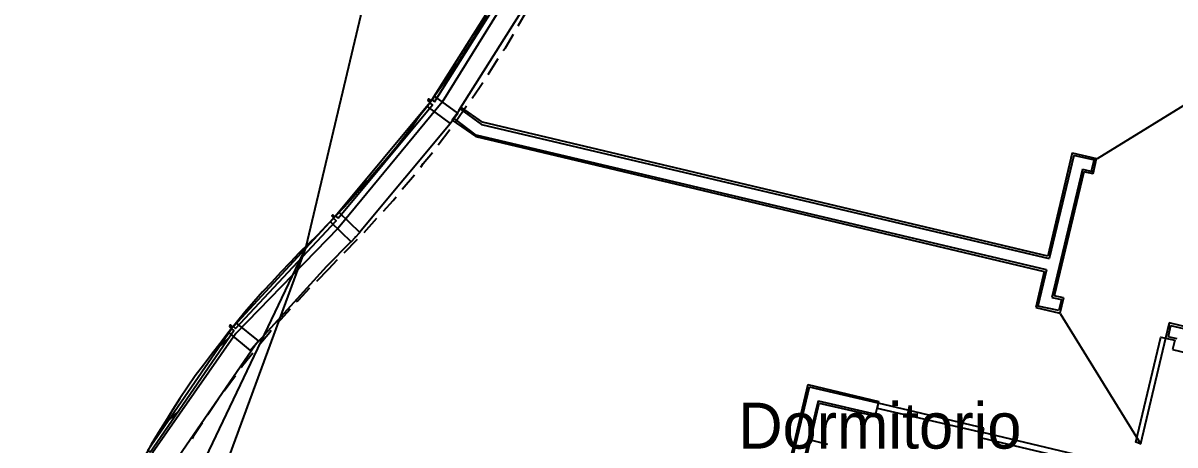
# Model space of a CAD drawing. Header units: feet. Extents: x -84 to 198, y -22 to 181.
# Drawn here: x 13.61 to 43.71, y 77.06 to 88.08 of the extents above; entities that cross this region are included whole.
import ezdxf
from ezdxf.enums import TextEntityAlignment as Align

# ---------------------------------------------------------------- set-up
doc = ezdxf.new("R2010")
doc.units = ezdxf.units.FT
for name, color, linetype in [('A-AREA-UNIDAD', 30, 'CONTINUOUS'), ('A-LINEA', 7, 'CONTINUOUS'), ('A-NOMBRE-ESPACIO', 2, 'CONTINUOUS')]:
    doc.layers.add(name, color=color, linetype=linetype)

msp = doc.modelspace()

# ---------------------------------------------------------------- linework, layer by layer
at = {"layer": 'A-AREA-UNIDAD'}
msp.add_lwpolyline([(26.64, 89.3689), (24.56, 86.0089), (21.84, 82.72), (19.168, 79.9644), (16.992, 76.8533), (17.44, 76.48), (17.568, 76), (32.672, 72.48), (32.72, 72.2489), (33.68, 75.8044), (34.72, 75.8044), (49.28, 72.32)], dxfattribs=at)
at = {"layer": 'A-LINEA'}
for p, q in [((21.0069, 82.2403), (28.3763, 113.3838)), ((21.0069, 82.2403), (28.3763, 113.3838)), ((25, 85.7911), (26.9333, 88.8578)), ((26.5467, 88.0044), (26.8, 88.4444)), ((25.76, 86.7378), (26.0267, 87.1511)), ((24.56, 86.4978), (24.8, 86.7244)), ((45.0856, 86.635), (41.6761, 84.5301)), ((24.9067, 85.4978), (25.2, 85.9111)), ((25.04, 85.8311), (25.5867, 85.4311)), ((25.6133, 85.4844), (25.0667, 85.8711)), ((24.8533, 85.5644), (24.88, 85.5911)), ((25.4533, 85.1511), (24.8667, 85.5911)), ((22.4, 82.6178), (24.7733, 85.4578)), ((24.4533, 84.8978), (24.76, 85.2978)), ((25.5867, 85.4311), (40.4267, 81.9244)), ((40.3867, 81.9911), (25.6133, 85.4844)), ((25.44, 85.1111), (40.2933, 81.5911)), ((40.36, 81.6311), (25.4533, 85.1511)), ((41.0267, 84.6844), (40.3867, 81.9911)), ((41.0667, 84.6178), (40.4267, 81.9244)), ((41.0267, 84.6844), (41.6667, 84.5378)), ((41.6533, 84.4844), (41.0667, 84.6178)), ((41.5333, 84.2044), (41.6, 84.4978)), ((41.5733, 84.1378), (41.6667, 84.5378)), ((22.3467, 83.7111), (22.88, 84.2178)), ((23.52, 83.7378), (23.84, 84.1111)), ((41.2933, 84.2578), (40.4933, 80.9111)), ((41.3333, 84.1911), (40.56, 80.9511)), ((41.2933, 84.2578), (41.5867, 84.1911)), ((41.5733, 84.1378), (41.3333, 84.1911)), ((22.52, 82.6044), (22.8533, 82.9778)), ((21.0013, 82.226), (13.6073, 62.1446)), ((21.0013, 82.226), (13.6201, 66.7627)), ((21.5467, 81.7244), (22.1733, 82.3644)), ((22, 82.0711), (22.3467, 82.4311)), ((21.5867, 81.6444), (21.8267, 81.8978)), ((19.6667, 79.6578), (21.5467, 81.7244)), ((21.5867, 81.6444), (21.28, 81.3244)), ((40.2933, 81.5911), (40.08, 80.6444)), ((40.36, 81.6311), (40.1333, 80.6844)), ((40.68, 80.5644), (40.1333, 80.6844)), ((40.4933, 80.9111), (40.7467, 80.8578)), ((40.8, 80.8978), (40.56, 80.9511)), ((40.7467, 80.8578), (40.68, 80.5644)), ((40.8, 80.8978), (40.7067, 80.4978)), ((20.5867, 80.6044), (20.2533, 80.2311)), ((40.08, 80.6444), (40.7067, 80.4978)), ((40.7161, 80.4901), (42.821, 77.0805)), ((43.56, 80.2444), (43.4667, 79.8444)), ((43.6, 80.1778), (43.5333, 79.8844)), ((63.0267, 75.6444), (43.56, 80.2444)), ((43.6, 80.1778), (62.96, 75.6044)), ((18.7067, 79.5911), (19, 79.8711)), ((43.4667, 79.8444), (43.7067, 79.7911)), ((43.7733, 79.8311), (43.5333, 79.8844)), ((43.7067, 79.7911), (43.6533, 79.5511)), ((43.6533, 79.5511), (44.0533, 79.4578)), ((19.16, 78.8578), (18.8667, 78.4578)), ((34.12, 78.6311), (32.6267, 72.3244)), ((32.6667, 72.2711), (34.16, 78.5778)), ((34.12, 78.6311), (35.9733, 78.1911)), ((35.96, 78.1511), (34.16, 78.5644)), ((34.3867, 78.2044), (33.8933, 76.1644)), ((33.96, 76.2044), (34.4133, 78.1511)), ((34.3867, 78.2044), (35.8933, 77.8578)), ((35.88, 77.8044), (34.4267, 78.1378)), ((35.88, 77.8044), (35.9733, 78.1911)), ((17.4, 77.6844), (17.6933, 77.9644)), ((34.64, 77.0711), (34.1867, 77.1778))]:
    msp.add_line(p, q, dxfattribs=at)
for points in [[(24.36, 86.0178), (26.4133, 89.2844), (26.3467, 89.3244), (24.2933, 86.0711), (24.36, 86.0178)], [(25.7333, 88.2578), (25.5467, 87.9511), (25.36, 87.6444), (25.1733, 87.3511), (24.9867, 87.0578), (24.7867, 86.7644), (24.5867, 86.4844), (24.3867, 86.2044), (24.1867, 85.9111), (23.9733, 85.6444), (23.7733, 85.3644), (23.56, 85.0844), (23.3467, 84.8178), (23.12, 84.5511), (22.9067, 84.2978), (22.68, 84.0311), (22.4533, 83.7778), (22.2267, 83.5244), (22, 83.2711), (21.7733, 83.0311), (21.5333, 82.7778), (21.3067, 82.5378), (21.0667, 82.3111), (20.8267, 82.0711), (20.5867, 81.8178), (20.3333, 81.5644), (20.1067, 81.3111), (19.8667, 81.0578), (19.64, 80.7911), (19.4, 80.5244), (19.1867, 80.2578), (18.96, 79.9778), (18.7467, 79.6978), (18.5333, 79.4178), (18.32, 79.1378), (18.1067, 78.8578), (17.9067, 78.5644), (17.7067, 78.2711), (17.52, 77.9778), (17.3333, 77.6711), (17.1467, 77.3778), (16.96, 77.0711), (16.7867, 76.7644)], [(26.16, 87.3644), (26.2133, 87.4311), (26.4267, 87.7911)], [(25.3467, 86.1111), (25.5333, 86.3911), (25.6267, 86.5244)], [(24.28, 86.0444), (24.2133, 86.0978), (24.1867, 86.0578), (24.2533, 86.0178), (24.1733, 85.8978), (24.7733, 85.4578), (24.9733, 85.7244), (24.36, 86.1644), (24.28, 86.0444)], [(21.84, 82.9778), (24.3067, 85.9378), (24.24, 85.9911), (21.7733, 83.0311), (21.84, 82.9778)], [(25.0667, 85.8711), (24.8267, 85.5378), (25.44, 85.1111)], [(24, 84.3111), (24.0667, 84.4044), (24.3067, 84.6978)], [(23.0267, 83.1644), (23.28, 83.4444), (23.36, 83.5378)], [(21.76, 83.0178), (21.7067, 83.0711), (21.68, 83.0444), (21.7333, 82.9911), (21.64, 82.8844), (22.1867, 82.3644), (22.4133, 82.6044), (21.8667, 83.1244), (21.76, 83.0178)], [(19.16, 80.0978), (21.7867, 82.9111), (21.72, 82.9778), (19.1067, 80.1511), (19.16, 80.0978)], [(22.2933, 82.4844), (22.3067, 82.4978), (22.3067, 82.5111)], [(21.0933, 81.1511), (20.8, 80.8311), (20.7467, 80.7911)], [(16.9333, 76.8711), (19.12, 80.0444), (19.0533, 80.0844), (16.8667, 76.9111), (16.9333, 76.8711)], [(19.08, 80.1378), (19.0267, 80.1911), (19, 80.1511), (19.0667, 80.1111), (18.9733, 79.9911), (19.5467, 79.5244), (19.76, 79.7778), (19.1733, 80.2444), (19.08, 80.1378)], [(20.0933, 80.0444), (20.0533, 79.9911), (19.7733, 79.6578)], [(43.4667, 79.8444), (42.8133, 77.0844), (42.6933, 77.1244), (43.3467, 79.8711), (43.4667, 79.8444)], [(14.8533, 69.6578), (15.8533, 73.0578), (17.4933, 76.4978), (19.6667, 79.6578)], [(19.6133, 79.4578), (19.3467, 79.1244), (19.3067, 79.0711)], [(18.72, 78.2578), (18.68, 78.2044), (18.44, 77.8444)], [(38.72, 77.4978), (35.96, 78.1511), (35.9333, 78.0178), (38.6933, 77.3778), (38.72, 77.4978)], [(18.2933, 77.6311), (18.0533, 77.2711), (18.0267, 77.2178)], [(38.6533, 77.2444), (41.4133, 76.5911), (41.44, 76.7244), (38.6933, 77.3778), (38.6533, 77.2444)]]:
    msp.add_lwpolyline(points, dxfattribs=at)

# ---------------------------------------------------------------- texts
at = {"layer": 'A-NOMBRE-ESPACIO'}
msp.add_text('Dormitorio', height=1.2, dxfattribs=at).set_placement((36, 76.96), align=Align.CENTER)

doc.saveas('drawing.dxf')
